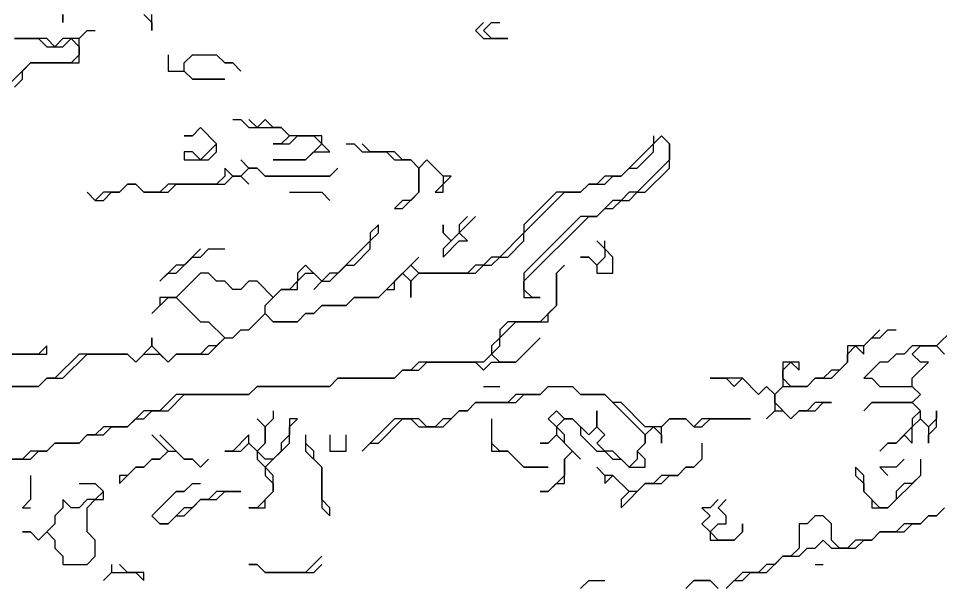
# Model space of a CAD drawing. Header units: metres. Extents: x 76363 to 76886, y 81203 to 81673.
# Drawn here: x 76713.2 to 76758.8, y 81358 to 81386 of the extents above; entities that cross this region are included whole.
import ezdxf

# ---------------------------------------------------------------- set-up
doc = ezdxf.new("R2010")
doc.units = ezdxf.units.M

msp = doc.modelspace()

# ---------------------------------------------------------------- linework, layer by layer
for points in [[(76715.4, 81386.2, 222.68), (76715.4, 81385.8, 222.5), (76715.4, 81386.2, 222.68)], [(76719.4, 81386.2, 221.355), (76719.8, 81385.8, 221.147), (76719.8, 81385.4, 220.8), (76719.8, 81386.2, 221.39)], [(76736.2, 81385.8, 217.792), (76735.8, 81385.4, 217.483), (76736.2, 81385, 217.07), (76737.4, 81385, 216.99), (76736.6, 81385, 217.027), (76736.2, 81385.4, 217.43), (76736.6, 81385.8, 217.653), (76737, 81385.8, 217.554)], [(76716.6, 81385.4, 221.68), (76716.2, 81385, 221.47), (76715.4, 81385, 221.89), (76715, 81384.6, 221.79), (76714.6, 81385, 222.12), (76713, 81385, 222.35), (76714.2, 81385, 222.293), (76714.6, 81384.6, 221.813), (76715.4, 81384.6, 221.715), (76715.8, 81385, 221.67), (76716.2, 81384.6, 221.24), (76716.2, 81384.2, 220.832), (76715.8, 81383.8, 220.65), (76713.8, 81383.8, 221.137), (76712.6, 81382.6, 220.318)], [(76713, 81382.6, 220.2), (76713.4, 81383, 220.51), (76713.4, 81383.4, 220.898), (76713.8, 81383.8, 221.137), (76716.2, 81383.8, 220.463), (76716.2, 81385, 221.47), (76716.6, 81385.4, 221.68), (76717, 81385.4, 221.533)], [(76720.6, 81384.2, 219.447), (76720.6, 81383.4, 218.823), (76721.4, 81383.4, 218.583), (76721.8, 81383, 218.18), (76723.4, 81383, 217.945), (76721.8, 81383, 218.18), (76721.4, 81383.4, 218.583), (76721.4, 81383.8, 218.85), (76721.8, 81384.2, 219.034), (76723, 81384.2, 218.782), (76723.4, 81383.8, 218.347), (76723.8, 81383.8, 218.503), (76724.2, 81383.4, 218.21), (76723.8, 81383.8, 218.503), (76723.4, 81383.8, 218.347), (76723, 81384.2, 218.782)], [(76723.8, 81381, 216.325), (76724.2, 81381, 216.28), (76724.6, 81380.6, 215.955), (76726.2, 81380.6, 215.417), (76726.6, 81380.2, 215.074), (76726.2, 81379.8, 214.846), (76725.8, 81379.8, 214.973), (76726.6, 81379.8, 214.84), (76727, 81380.2, 215.037), (76727.8, 81380.2, 214.877), (76728.2, 81379.8, 214.66), (76727.4, 81379, 214.447), (76725.8, 81379, 214.45), (76727.4, 81379, 214.447), (76727.8, 81379.4, 214.52), (76728.6, 81379.4, 214.36), (76728.2, 81379.8, 214.66), (76728.2, 81380.2, 214.97), (76726.6, 81380.2, 215.074), (76726.2, 81380.6, 215.417), (76725.8, 81380.6, 215.57), (76725.4, 81381, 216.015), (76725, 81380.6, 215.877), (76724.6, 81381, 216.12)], [(76722.2, 81380.6, 216.347), (76721.8, 81380.2, 216.195), (76721.4, 81380.2, 216.352), (76721.8, 81380.2, 216.195), (76722.2, 81380.6, 216.347), (76723, 81379.8, 215.62), (76722.2, 81379, 215.44), (76721.8, 81379.4, 215.76), (76721.4, 81379.4, 215.88), (76721.4, 81379, 215.59), (76722.6, 81379, 215.355), (76723, 81379.4, 215.355), (76723, 81379.8, 215.62)], [(76744.6, 81380.2, 211.397), (76744.6, 81379.8, 211.138), (76743, 81378.2, 210.764), (76742.2, 81378.2, 211.247), (76741.8, 81377.8, 210.923), (76741.4, 81377.8, 210.95), (76741, 81377.4, 210.498), (76739.8, 81377.4, 211.125), (76738.2, 81375.8, 210.41), (76738.2, 81375.4, 210.2), (76737, 81374.2, 209.463), (76736.6, 81374.2, 209.637), (76736.2, 81373.8, 209.51), (76735.8, 81373.8, 209.766), (76735.4, 81373.4, 209.4), (76733, 81373.4, 210.01), (76732.6, 81373.8, 210.38), (76733, 81374.2, 210.667), (76731, 81372.2, 209.478), (76729.8, 81372.2, 210.245), (76729.4, 81371.8, 209.83), (76728.2, 81371.8, 210.297), (76727.8, 81371.4, 209.776), (76727.4, 81371.4, 209.87), (76727, 81371, 209.63), (76725.8, 81371, 209.993), (76725.4, 81371.4, 210.61), (76725.4, 81371.8, 211.005), (76726.2, 81372.6, 211.31), (76727, 81372.6, 211.23), (76727, 81373, 211.595), (76727.4, 81373.4, 211.605), (76727.8, 81373.4, 211.565), (76728.2, 81373, 211.24), (76727.8, 81372.6, 211.07), (76728.2, 81373, 211.24), (76728.6, 81373, 211.187), (76729.4, 81373.8, 211.42), (76729.8, 81373.8, 211.43), (76730.6, 81374.6, 211.564), (76730.6, 81375, 211.7), (76731, 81375.4, 211.83), (76731, 81375.8, 211.993), (76730.6, 81375.4, 211.95), (76730.6, 81375, 211.7), (76729, 81373.4, 211.33), (76728.6, 81373.4, 211.463), (76728.2, 81373, 211.24), (76727.4, 81373.8, 211.74), (76727, 81373.4, 211.65), (76727, 81373, 211.595), (76726.6, 81372.6, 211.19), (76726.2, 81372.6, 211.31), (76725.8, 81372.2, 211.3), (76725, 81373, 211.71), (76724.6, 81373, 211.71), (76724.2, 81372.6, 211.7), (76723.8, 81372.6, 211.81), (76723.4, 81373, 212.06), (76723, 81373, 212.073), (76722.6, 81373.4, 212.315), (76722.2, 81373.4, 212.235), (76721, 81372.2, 211.637), (76720.2, 81372.2, 211.66), (76720.2, 81371.8, 211.41), (76719.8, 81371.4, 211.138), (76720.6, 81372.2, 211.69), (76721, 81372.2, 211.637), (76722.2, 81371, 210.583), (76722.6, 81371, 210.6), (76723.4, 81370.2, 209.8), (76723, 81369.8, 209.317), (76722.6, 81369.8, 209.357), (76722.2, 81369.4, 208.81), (76721, 81369.4, 208.94), (76720.6, 81369, 208.442), (76719.8, 81369.8, 209.83), (76719.8, 81370.2, 210.177), (76719.8, 81369.8, 209.83), (76719, 81369, 209.45), (76718.6, 81369.4, 209.943), (76716.2, 81369.4, 210.253), (76715, 81368.2, 209.735), (76714.6, 81368.2, 209.74), (76714.2, 81367.8, 209.49), (76712.6, 81367.8, 209.88)], [(76712.6, 81367.8, 209.88), (76714.2, 81367.8, 209.49), (76714.6, 81368.2, 209.74), (76715.4, 81368.2, 209.51), (76716.6, 81369.4, 210.2), (76718.6, 81369.4, 209.943), (76719, 81369, 209.45), (76719.4, 81369.4, 209.615), (76720.2, 81369.4, 209.164), (76720.6, 81369, 208.442), (76721, 81369.4, 208.94), (76722.6, 81369.4, 208.706), (76723.4, 81370.2, 209.8), (76723.8, 81370.2, 209.637), (76724.2, 81370.6, 209.823), (76724.6, 81370.6, 209.77), (76725.4, 81371.4, 210.61), (76725.8, 81371, 209.993), (76727, 81371, 209.63), (76727.4, 81371.4, 209.87), (76727.8, 81371.4, 209.776), (76728.2, 81371.8, 210.297), (76729.4, 81371.8, 209.83), (76729.8, 81372.2, 210.245), (76731, 81372.2, 209.478), (76731.4, 81372.6, 209.61), (76731.8, 81372.6, 209.41), (76731.8, 81373, 209.747), (76732.2, 81373.4, 210.06), (76732.6, 81373, 209.732), (76732.6, 81372.2, 208.74), (76732.6, 81373, 209.732), (76733, 81373.4, 210.01), (76735.8, 81373.4, 209.36), (76736.2, 81373.8, 209.51), (76736.6, 81373.8, 209.314), (76737, 81374.2, 209.463), (76737.4, 81374.2, 209.157), (76738.2, 81375, 209.858), (76738.2, 81375.4, 210.2), (76740.2, 81377.4, 210.858), (76741, 81377.4, 210.498), (76741.4, 81377.8, 210.95), (76742.2, 81377.8, 210.87), (76742.6, 81378.2, 210.96), (76743, 81378.2, 210.764), (76743.4, 81378.6, 210.9), (76743.8, 81378.6, 210.723), (76744.6, 81379.4, 211.01), (76744.6, 81379.8, 211.138), (76745, 81380.2, 211.224), (76745.4, 81379.8, 210.6), (76745.4, 81379, 209.72), (76743.8, 81377.4, 208.527), (76743.4, 81377.4, 208.721), (76743, 81377, 207.86), (76742.6, 81377, 208.52), (76741.8, 81376.2, 206.778), (76741, 81376.2, 207.262), (76738.2, 81373.4, 206.206), (76738.2, 81372.2, 205.166), (76739, 81372.2, 204.382), (76738.6, 81372.2, 204.755), (76738.2, 81372.6, 205.414), (76738.2, 81373, 205.59), (76741.4, 81376.2, 206.873), (76741.8, 81376.2, 206.778), (76742.2, 81376.6, 207.725), (76742.6, 81376.6, 207.163), (76743, 81377, 207.86), (76743.4, 81377, 207.69), (76743.8, 81377.4, 208.527), (76744.2, 81377.4, 208.34), (76745.4, 81378.6, 209.36), (76745.4, 81379.8, 210.6), (76745, 81380.2, 211.224)], [(76729.4, 81379.8, 214.6), (76729.8, 81379.8, 214.536), (76730.2, 81379.4, 214.147), (76731.4, 81379.4, 214.04), (76731.8, 81379, 213.68), (76732.6, 81379, 213.468), (76733, 81378.6, 212.85), (76733, 81377.4, 212.3), (76732.6, 81377, 212.28), (76732.2, 81377, 212.455), (76731.8, 81376.6, 212.307), (76732.2, 81376.6, 212.11), (76733, 81377.4, 212.3), (76733, 81378.6, 212.85), (76733.4, 81379, 213.27), (76734.2, 81378.2, 212.56), (76734.2, 81377.8, 212.35), (76733.8, 81377.4, 212.22), (76734.2, 81377.4, 212.26), (76734.2, 81377.8, 212.35), (76734.6, 81378.2, 212.562), (76734.2, 81378.2, 212.56), (76733.4, 81379, 213.27), (76733, 81378.6, 212.85), (76732.6, 81379, 213.468), (76732.2, 81379, 213.523), (76731.8, 81379.4, 214.08), (76730.6, 81379.4, 214.227), (76730.2, 81379.8, 214.5)], [(76724.2, 81379, 214.94), (76724.6, 81378.6, 214.413), (76724.2, 81378.2, 214.167), (76723.8, 81378.2, 214.22), (76723.4, 81378.6, 214.49), (76723.4, 81378.2, 214.305), (76723, 81377.8, 214.21), (76720.6, 81377.8, 214.66), (76720.2, 81377.4, 214.53), (76719.4, 81377.4, 214.633), (76719, 81377.8, 215.05), (76718.6, 81377.8, 215.117), (76718.2, 81377.4, 214.96), (76717.4, 81377.4, 215.177), (76717, 81377, 214.96), (76716.6, 81377.4, 215.513), (76717, 81377, 214.96), (76717.4, 81377, 214.825), (76717.8, 81377.4, 214.99), (76718.2, 81377.4, 214.96), (76718.6, 81377.8, 215.117), (76719, 81377.8, 215.05), (76719.4, 81377.4, 214.633), (76720.6, 81377.4, 214.37), (76721, 81377.8, 214.58), (76723.4, 81377.8, 214), (76723.8, 81378.2, 214.22), (76724.2, 81378.2, 214.167), (76724.6, 81377.8, 213.915), (76724.2, 81378.2, 214.167), (76724.6, 81378.6, 214.413), (76725, 81378.6, 214.387), (76725.4, 81378.2, 213.93), (76728.6, 81378.2, 213.667), (76729, 81378.6, 213.82), (76728.6, 81378.2, 213.667), (76725.4, 81378.2, 213.93), (76725, 81378.6, 214.387), (76724.6, 81378.6, 214.413)], [(76726.6, 81377.4, 213.59), (76728.2, 81377.4, 213.35), (76728.6, 81377, 213.19), (76728.2, 81377.4, 213.35)], [(76735.4, 81376.2, 211.24), (76735, 81375.8, 211.23), (76735, 81375.4, 211.07), (76734.6, 81375, 211), (76734.2, 81375.4, 211.1), (76734.2, 81375.8, 211.385), (76734.2, 81375.4, 211.1), (76734.6, 81375, 211), (76734.2, 81374.6, 210.72), (76734.2, 81374.2, 210.4), (76735, 81375, 210.92), (76735.4, 81375, 210.692), (76735, 81375.4, 211.07), (76735.8, 81376.2, 211.2)], [(76722.2, 81374.6, 212.787), (76721.4, 81373.8, 212.41), (76721, 81373.8, 212.53), (76720.2, 81373, 212.21), (76720.6, 81373.4, 212.307), (76721, 81373.4, 212.2), (76721.8, 81374.2, 212.7), (76722.2, 81374.2, 212.58), (76722.6, 81374.6, 212.71), (76723.4, 81374.6, 212.71)], [(76741.8, 81375, 205.44), (76742.2, 81374.6, 205.327), (76742.2, 81374.2, 205.04), (76741.8, 81373.8, 204.755), (76741.4, 81374.2, 204.895), (76741, 81374.2, 204.78), (76741.4, 81374.2, 204.895), (76741.8, 81373.8, 204.755), (76741.8, 81373.4, 204.532), (76742.6, 81373.4, 204.643), (76742.6, 81374.2, 205.232), (76742.2, 81374.6, 205.327), (76742.2, 81375, 205.575)], [(76740.2, 81373.8, 204.46), (76739.8, 81373.4, 204.42), (76739.8, 81371.8, 203.195), (76739, 81371, 202.727), (76737.4, 81371, 202.87), (76737, 81370.6, 202.709), (76737, 81370.2, 201.897), (76736.6, 81369.8, 201.822), (76736.6, 81369.4, 201.285), (76736.2, 81369, 201.179), (76733, 81369, 202.687), (76732.6, 81368.6, 202.07), (76732.2, 81368.6, 202.032), (76731.8, 81368.2, 201.555), (76729, 81368.2, 202.768), (76728.6, 81367.8, 202.257), (76725, 81367.8, 203.691), (76724.6, 81367.4, 203.254), (76721, 81367.4, 204.604), (76720.2, 81366.6, 203.98), (76719.4, 81366.6, 204.097), (76718.6, 81365.8, 203.052), (76717.4, 81365.8, 203.959), (76717, 81365.4, 203.575), (76716.6, 81365.4, 204.164), (76716.2, 81365, 203.5), (76715, 81365, 203.945), (76714.6, 81364.6, 203.187), (76713.8, 81364.6, 203.657), (76713.4, 81364.2, 203.446), (76712.2, 81364.2, 204.211)], [(76712.6, 81364.2, 204.081), (76713.8, 81364.2, 202.984), (76714.2, 81364.6, 203.17), (76714.6, 81364.6, 203.187), (76715, 81365, 203.945), (76716.2, 81365, 203.5), (76716.6, 81365.4, 204.164), (76717.4, 81365.4, 203.05), (76717.8, 81365.8, 203.62), (76718.6, 81365.8, 203.052), (76719, 81366.2, 203.64), (76719.4, 81366.2, 203.275), (76719.8, 81366.6, 203.782), (76720.6, 81366.6, 203.71), (76721.4, 81367.4, 204.43), (76724.6, 81367.4, 203.254), (76725, 81367.8, 203.691), (76728.6, 81367.8, 202.257), (76729, 81368.2, 202.768), (76731.8, 81368.2, 201.555), (76732.2, 81368.6, 202.032), (76733, 81368.6, 201.98), (76733.4, 81369, 202.427), (76735.8, 81369, 201.384), (76736.2, 81368.6, 200.605), (76736.6, 81369, 200.9), (76737.8, 81369, 200.85), (76739, 81370.2, 201.772), (76737.8, 81369, 200.85), (76737, 81369, 200.79), (76736.6, 81369.4, 201.285), (76737, 81369.8, 201.482), (76737, 81370.2, 201.897), (76737.8, 81371, 203.02), (76739.4, 81371, 202.612), (76739.4, 81371.4, 203.167), (76739.8, 81371.8, 203.195), (76739.8, 81373.4, 204.42)], [(76755.8, 81370.6, 201.92), (76755, 81369.8, 201.722), (76754.2, 81369.8, 201.89), (76754.2, 81369, 201.47), (76753.8, 81368.6, 201.465), (76753.4, 81368.6, 201.49), (76753, 81368.2, 201.372), (76752.6, 81368.2, 201.525), (76752.2, 81367.8, 201.3), (76751.4, 81367.8, 201.455), (76751, 81368.2, 201.734), (76751, 81368.6, 201.93), (76751.4, 81369, 202.02), (76751.8, 81368.6, 201.77), (76751.8, 81369, 201.967), (76751, 81369, 202.02), (76751, 81367.8, 201.483), (76750.6, 81367.4, 201.3), (76750.2, 81367.8, 201.515), (76749.8, 81367.4, 201.347), (76749, 81368.2, 201.75), (76747.4, 81368.2, 201.87), (76748.2, 81368.2, 201.843), (76748.6, 81367.8, 201.567), (76749, 81368.2, 201.75), (76749.8, 81367.4, 201.347), (76750.2, 81367.8, 201.515), (76750.6, 81367.4, 201.3), (76750.6, 81366.6, 201), (76750.2, 81366.2, 200.91), (76750.6, 81366.6, 201), (76751, 81366.6, 201.027), (76751.4, 81366.2, 200.74), (76751.8, 81366.6, 201.035), (76752.6, 81366.6, 200.92), (76753, 81367, 201.015), (76753.4, 81367, 200.987), (76752.6, 81367, 201.055), (76752.2, 81366.6, 201.04), (76751.8, 81366.6, 201.035), (76751.4, 81366.2, 200.74), (76750.6, 81367, 201.09), (76750.6, 81367.4, 201.3), (76751, 81367.8, 201.483), (76752.2, 81367.8, 201.3), (76752.6, 81368.2, 201.525), (76753.4, 81368.2, 201.29), (76754.2, 81369, 201.47), (76754.2, 81369.4, 201.725), (76754.6, 81369.8, 201.82), (76755, 81369.4, 201.49), (76755, 81369.8, 201.722), (76755.4, 81370.2, 201.8), (76755.8, 81370.2, 201.727), (76756.2, 81370.6, 201.92), (76756.6, 81370.6, 201.888)], [(76759.4, 81370.6, 201.223), (76758.6, 81369.8, 201.155), (76757.4, 81369.8, 201.27), (76757, 81369.4, 201.18), (76756.6, 81369.4, 201.38), (76756.2, 81369, 201.08), (76755.8, 81369, 201.205), (76755, 81368.2, 201.13), (76755.4, 81368.2, 201.01), (76755.8, 81367.8, 200.96), (76757.4, 81367.8, 201.065), (76757.8, 81367.4, 200.81), (76757.4, 81367, 200.84), (76755.4, 81367, 200.84), (76755, 81366.6, 200.76), (76755.4, 81367, 200.84), (76757.4, 81367, 200.84), (76757.8, 81366.6, 200.75), (76757.4, 81366.2, 200.87), (76757.4, 81365.8, 200.98), (76756.6, 81365, 200.6), (76756.2, 81365, 200.6), (76755.8, 81364.6, 200.7), (76756.2, 81365, 200.6), (76756.6, 81365, 200.6), (76757, 81365.4, 200.815), (76757.4, 81365, 200.755), (76757.4, 81365.8, 200.98), (76757.8, 81366.2, 200.765), (76758.2, 81365.8, 200.63), (76758.2, 81365, 200.56), (76758.2, 81365.4, 200.575), (76758.6, 81365.8, 200.5), (76758.6, 81366.6, 200.51), (76758.6, 81366.2, 200.47), (76758.2, 81365.8, 200.63), (76757.8, 81366.2, 200.765), (76757.8, 81366.6, 200.75), (76757.4, 81367, 200.84), (76757.8, 81367.4, 200.81), (76757.4, 81367.8, 201.065), (76757.4, 81368.2, 201.05), (76758.2, 81369, 201.08), (76757.8, 81369, 201.09), (76757.4, 81369.4, 201.1), (76757.8, 81369.8, 201.23), (76758.6, 81369.8, 201.155), (76759, 81369.4, 200.94)], [(76711, 81369.8, 211.74), (76710.6, 81369.4, 211.565), (76709.8, 81369.4, 211.57), (76709.4, 81369, 211.52), (76709, 81369, 211.693), (76708.6, 81368.6, 211.573), (76709, 81369, 211.693), (76709.4, 81369, 211.52), (76709.8, 81369.4, 211.57), (76710.6, 81369.4, 211.565), (76711, 81369.8, 211.74), (76711.4, 81369.8, 211.62), (76711.8, 81369.4, 211.317), (76714.6, 81369.4, 210.793), (76714.6, 81369.8, 211.03), (76714.2, 81369.4, 210.77), (76711.8, 81369.4, 211.317), (76711.4, 81369.8, 211.62)], [(76739.4, 81367.8, 200.297), (76739, 81367.4, 200.08), (76737.8, 81367.4, 200.085), (76737.4, 81367, 200.025), (76735.8, 81367, 200.345), (76735.4, 81366.6, 200.29), (76735, 81366.6, 200.44), (76734.6, 81366.2, 200.427), (76734.2, 81366.2, 200.46), (76733.8, 81365.8, 200.49), (76733.4, 81365.8, 200.41), (76733, 81366.2, 200.565), (76731.8, 81366.2, 200.433), (76730.2, 81364.6, 200.37), (76730.6, 81365, 200.38), (76731, 81365, 200.31), (76732.2, 81366.2, 200.41), (76732.6, 81366.2, 200.43), (76733, 81365.8, 200.272), (76734.2, 81365.8, 200.33), (76735, 81366.6, 200.44), (76735.4, 81366.6, 200.29), (76735.8, 81367, 200.345), (76737.8, 81367, 199.875), (76738.2, 81367.4, 200.01), (76739, 81367.4, 200.08), (76739.4, 81367.8, 200.297), (76740.6, 81367.8, 200.32), (76741, 81367.4, 200.11), (76742.2, 81367.4, 200.38), (76744.2, 81365.4, 199.82), (76744.2, 81365, 199.8), (76743.8, 81364.6, 199.71), (76743.8, 81364.2, 199.77), (76743.4, 81363.8, 199.75), (76742.6, 81364.6, 199.79), (76742.2, 81364.6, 199.79), (76741.8, 81365, 199.775), (76742.2, 81365.4, 199.865), (76741.8, 81365.8, 200), (76741.8, 81366.6, 200.03), (76741.8, 81365.8, 200), (76741.4, 81365.4, 199.75), (76740.6, 81366.2, 199.79), (76740.2, 81366.2, 199.795), (76739.8, 81366.6, 199.985), (76739.4, 81366.2, 200.03), (76739.8, 81365.8, 199.89), (76739.8, 81365.4, 200.07), (76739.4, 81365, 200.165), (76739, 81365, 200.13), (76739.4, 81365, 200.165), (76739.8, 81365.4, 200.07), (76740.6, 81364.6, 200.14), (76740.2, 81364.2, 200.16), (76740.2, 81363.4, 200.085), (76739.4, 81362.6, 200.223), (76739, 81362.6, 200.17), (76739.4, 81362.6, 200.223), (76739.8, 81363, 200.075), (76740.2, 81363, 200.11), (76740.2, 81364.2, 200.16), (76740.6, 81364.6, 200.14), (76741, 81364.2, 200.01), (76740.2, 81365, 200.27), (76740.2, 81365.4, 200.14), (76739.8, 81365.8, 199.89), (76740.2, 81366.2, 199.795), (76740.6, 81366.2, 199.79), (76741, 81365.8, 199.773), (76741, 81365.4, 199.79), (76741.8, 81364.6, 199.793), (76742.2, 81364.6, 199.79), (76742.6, 81364.2, 199.7), (76743, 81364.2, 199.735), (76743.4, 81363.8, 199.75), (76744.2, 81363.8, 199.9), (76744.2, 81364.2, 199.8), (76743.8, 81364.6, 199.71), (76744.2, 81365, 199.8), (76744.2, 81365.4, 199.82), (76744.6, 81365.8, 200.105), (76745, 81365.4, 200.02), (76745, 81365, 200.065), (76745, 81365.8, 200.188), (76745.4, 81366.2, 200.468), (76746.2, 81366.2, 200.575), (76746.6, 81365.8, 200.44), (76747, 81365.8, 200.68), (76747.4, 81366.2, 200.84), (76749.4, 81366.2, 201.04), (76747, 81366.2, 200.84), (76746.6, 81365.8, 200.44), (76746.2, 81366.2, 200.575), (76745.4, 81366.2, 200.468), (76745, 81365.8, 200.188), (76744.2, 81365.8, 200.07), (76743, 81367, 200.37), (76742.6, 81367, 200.245), (76742.2, 81367.4, 200.38), (76741, 81367.4, 200.11), (76740.6, 81367.8, 200.32)], [(76736.2, 81367.8, 200.33), (76737, 81367.8, 200.335)], [(76725.8, 81366.6, 202.47), (76725.8, 81366.2, 202.255), (76725.4, 81365.8, 202.2), (76725, 81366.2, 202.37), (76725.4, 81365.8, 202.2), (76725.4, 81365, 202.055), (76725, 81364.6, 202.07), (76724.6, 81365, 202.25), (76724.6, 81365.4, 202.3), (76723.8, 81364.6, 202.27), (76723.4, 81364.6, 202.3), (76724.2, 81364.6, 202.183), (76724.6, 81365, 202.25), (76725, 81364.6, 202.07), (76725, 81364.2, 202.055), (76725.4, 81363.8, 201.787), (76725.4, 81363.4, 201.83), (76725.8, 81363, 201.7), (76725.8, 81362.6, 201.76), (76725, 81361.8, 201.72), (76724.6, 81361.8, 201.747), (76725.4, 81361.8, 201.72), (76725.4, 81362.2, 201.73), (76725.8, 81362.6, 201.76), (76725.8, 81363.4, 201.6), (76725.4, 81363.8, 201.787), (76726.6, 81365, 201.55), (76726.6, 81365.8, 201.775), (76727, 81366.2, 201.91), (76726.6, 81366.2, 201.985), (76726.6, 81365.4, 201.64), (76726.2, 81365, 201.65), (76726.2, 81364.6, 201.53), (76725.8, 81364.2, 201.675), (76725.4, 81364.2, 201.9), (76725, 81364.6, 202.07), (76725.4, 81365, 202.055), (76725.4, 81365.8, 202.2), (76725.8, 81366.2, 202.255)], [(76736.6, 81366.2, 199.88), (76736.6, 81364.6, 199.89), (76737.4, 81364.6, 199.88), (76738.2, 81363.8, 199.77), (76739.4, 81363.8, 199.91), (76738.2, 81363.8, 199.77), (76737.4, 81364.6, 199.88), (76737, 81364.6, 199.88), (76736.6, 81365, 199.82)], [(76719.8, 81365.4, 202.63), (76720.6, 81364.6, 202.32), (76720.2, 81364.2, 202.07), (76719.8, 81364.2, 202.23), (76719.4, 81363.8, 202.05), (76719, 81363.8, 202.13), (76718.6, 81363.4, 202.17), (76718.2, 81363.4, 202.235), (76718.2, 81363, 202.02), (76719, 81363.8, 202.13), (76719.4, 81363.8, 202.05), (76719.8, 81364.2, 202.23), (76720.2, 81364.2, 202.07), (76720.6, 81364.6, 202.32), (76721, 81364.6, 202.47), (76721.4, 81364.2, 202.29), (76721.8, 81364.2, 202.46), (76722.2, 81363.8, 202.24), (76722.6, 81364.2, 202.53), (76722.2, 81363.8, 202.24), (76721.8, 81364.2, 202.46), (76721.4, 81364.2, 202.29), (76720.2, 81365.4, 202.66)], [(76727.4, 81365.4, 201.56), (76727.4, 81364.6, 201.3), (76728.2, 81363.8, 201.26), (76728.2, 81361.8, 201.25), (76728.6, 81361.4, 201.12), (76728.6, 81361.8, 201.09), (76728.2, 81362.2, 201.26), (76728.2, 81363.8, 201.26), (76727.8, 81364.2, 201.13), (76727.8, 81364.6, 201.07), (76727.4, 81365, 201.355)], [(76728.6, 81365.4, 201.1), (76728.6, 81364.6, 200.755), (76729.4, 81364.6, 200.75), (76729.4, 81365.4, 200.79)], [(76747, 81365, 200.48), (76747, 81364.2, 200.47), (76746.6, 81363.8, 200.36), (76746.2, 81363.8, 200.35), (76745.8, 81363.4, 200.41), (76745, 81363.4, 200.11), (76744.6, 81363, 200.25), (76744.2, 81363, 200.215), (76743.8, 81362.6, 200.345), (76743.4, 81362.6, 200.24), (76742.6, 81363.4, 199.965), (76742.2, 81363.4, 200.085), (76741.8, 81363.8, 200.06), (76742.2, 81363.4, 200.085), (76742.2, 81363, 200.18), (76742.6, 81363.4, 199.965), (76743.4, 81362.6, 200.24), (76743, 81362.2, 200.37), (76743, 81361.8, 200.43), (76744.2, 81363, 200.215), (76745, 81363, 200.29), (76745.4, 81363.4, 200.265), (76745.8, 81363.4, 200.41), (76746.2, 81363.8, 200.35), (76746.6, 81363.8, 200.36), (76747, 81364.2, 200.47)], [(76757.8, 81364.2, 200.52), (76757.8, 81363.4, 200.457), (76757.4, 81363, 200.47), (76757, 81363, 200.67), (76756.6, 81362.6, 200.57), (76756.6, 81362.2, 200.48), (76756.2, 81361.8, 200.465), (76755.8, 81361.8, 200.545), (76755, 81362.6, 200.58), (76755, 81363.4, 200.655), (76754.6, 81363.8, 200.675), (76754.6, 81363.4, 200.53), (76755, 81363, 200.52), (76755, 81362.6, 200.58), (76755.4, 81362.2, 200.635), (76755.4, 81361.8, 200.545), (76756.2, 81361.8, 200.465), (76757.8, 81363.4, 200.457)], [(76757, 81364.2, 200.72), (76756.6, 81363.8, 200.93), (76755.8, 81363.8, 200.78), (76756.2, 81363.4, 200.84)], [(76713.8, 81363.4, 202.67), (76713.8, 81362.2, 202.38), (76713.4, 81361.8, 202.37), (76713.8, 81361.8, 202.18)], [(76716.2, 81363, 202.375), (76717, 81363, 202.22), (76717.4, 81362.6, 202.01), (76717, 81362.2, 201.92), (76716.6, 81362.2, 201.998), (76716.2, 81361.8, 201.91), (76715.8, 81361.8, 201.98), (76715.4, 81362.2, 202.16), (76715.4, 81361.8, 201.905), (76715, 81361.4, 201.85), (76715, 81361, 201.8), (76714.2, 81360.2, 201.645), (76713.8, 81360.6, 201.86), (76713.4, 81360.6, 201.94), (76713.8, 81360.6, 201.86), (76714.2, 81360.2, 201.645), (76714.6, 81360.6, 201.77), (76715, 81360.2, 201.6), (76715, 81359.8, 201.52), (76715.4, 81359.4, 201.623), (76715.4, 81359, 201.555), (76716.6, 81359, 201.343), (76717, 81359.4, 201.41), (76717, 81360.2, 201.447), (76716.6, 81360.6, 201.46), (76716.6, 81361.8, 201.79), (76717, 81362.2, 201.92), (76717.4, 81362.2, 201.875), (76717.4, 81362.6, 202.01), (76717, 81363, 202.22)], [(76721.8, 81363, 202.05), (76721.4, 81362.6, 202), (76721, 81362.6, 201.885), (76719.8, 81361.4, 201.795), (76720.2, 81361, 201.702), (76720.6, 81361, 201.7), (76721, 81361.4, 201.64), (76721.4, 81361.4, 201.56), (76722.2, 81362.2, 201.82), (76723, 81362.2, 201.785), (76723.4, 81362.6, 201.875), (76724.2, 81362.6, 201.76), (76723, 81362.6, 201.92), (76722.6, 81362.2, 201.74), (76722.2, 81362.2, 201.82), (76721.8, 81361.8, 201.653), (76721.4, 81361.8, 201.77), (76720.6, 81361, 201.7), (76720.2, 81361, 201.702), (76719.8, 81361.4, 201.795), (76721, 81362.6, 201.885), (76721.4, 81362.6, 202), (76721.8, 81363, 202.05), (76722.2, 81363, 202.09)], [(76747.8, 81362.2, 200.28), (76747.4, 81361.8, 200.35), (76747, 81361.8, 200.343), (76747.4, 81361.4, 200.36), (76747, 81361, 200.38), (76747.4, 81360.6, 200.515), (76747.4, 81360.2, 200.49), (76748.6, 81360.2, 200.65), (76749, 81360.6, 200.66), (76749, 81361, 200.565), (76749, 81360.6, 200.66), (76748.6, 81360.2, 200.65), (76747.8, 81360.2, 200.647), (76747.4, 81360.6, 200.515), (76747.8, 81361, 200.68), (76748.2, 81361, 200.685), (76748.2, 81361.4, 200.467), (76747.8, 81361.8, 200.27), (76748.2, 81362.2, 200.28)], [(76759, 81361.8, 200.373), (76758.6, 81361.4, 200.36), (76758.2, 81361.4, 200.36), (76757.8, 81361, 200.347), (76757, 81361, 200.42), (76756.6, 81360.6, 200.48), (76755.8, 81360.6, 200.403), (76755.4, 81360.2, 200.32), (76754.6, 81360.2, 200.325), (76754.2, 81359.8, 200.305), (76753.8, 81359.8, 200.3), (76753.4, 81360.2, 200.577), (76753.4, 81361, 200.52), (76753, 81361.4, 200.53), (76752.6, 81361.4, 200.61), (76752.2, 81361, 200.623), (76751.8, 81361, 200.635), (76751.8, 81359.8, 200.665), (76751.4, 81359.4, 200.6), (76751, 81359.4, 200.61), (76750.6, 81359, 200.6), (76750.2, 81359, 200.63), (76749.8, 81358.6, 200.54), (76749, 81358.6, 200.58), (76748.2, 81357.8, 200.47)], [(76748.2, 81357.8, 200.47), (76748.6, 81358.2, 200.56), (76749, 81358.2, 200.525), (76749.4, 81358.6, 200.58), (76750.2, 81358.6, 200.49), (76751, 81359.4, 200.61), (76751.8, 81359.4, 200.675), (76752.2, 81359.8, 200.93), (76752.6, 81359.8, 200.92), (76753, 81360.2, 200.745), (76753.4, 81359.8, 200.38), (76754.6, 81359.8, 200.31), (76755, 81360.2, 200.32), (76755.4, 81360.2, 200.32), (76755.8, 81360.6, 200.403), (76757, 81360.6, 200.44), (76757.4, 81361, 200.42), (76757.8, 81361, 200.347), (76758.2, 81361.4, 200.36), (76758.6, 81361.4, 200.36), (76759, 81361.8, 200.373)], [(76728.2, 81359.4, 201.14), (76727.4, 81358.6, 201.26), (76725.4, 81358.6, 201.423), (76725, 81359, 201.37), (76724.6, 81359, 201.41), (76725, 81359, 201.37), (76725.4, 81358.6, 201.423), (76727.8, 81358.6, 201.265), (76728.2, 81359, 201.21)], [(76717.8, 81359, 201.35), (76717.8, 81358.6, 201.335), (76717.4, 81358.2, 201.2), (76717.8, 81358.6, 201.335), (76719, 81358.6, 201.373), (76719.4, 81358.2, 201.42), (76719.4, 81358.6, 201.445), (76718.6, 81358.6, 201.45), (76718.2, 81359, 201.39)], [(76752.6, 81359, 200.17), (76753, 81359, 200.123)], [(76741.4, 81358.2, 200.74), (76741, 81357.8, 200.72)], [(76741, 81357.8, 200.72), (76741.4, 81358.2, 200.74), (76742.2, 81358.2, 200.73)], [(76747.8, 81357.8, 200.47), (76747.4, 81358.2, 200.49), (76746.6, 81358.2, 200.513), (76746.2, 81357.8, 200.47)], [(76746.2, 81357.8, 200.47), (76746.6, 81358.2, 200.513), (76747.4, 81358.2, 200.49), (76747.8, 81357.8, 200.47)]]:
    msp.add_polyline3d(points)

doc.saveas('drawing.dxf')
